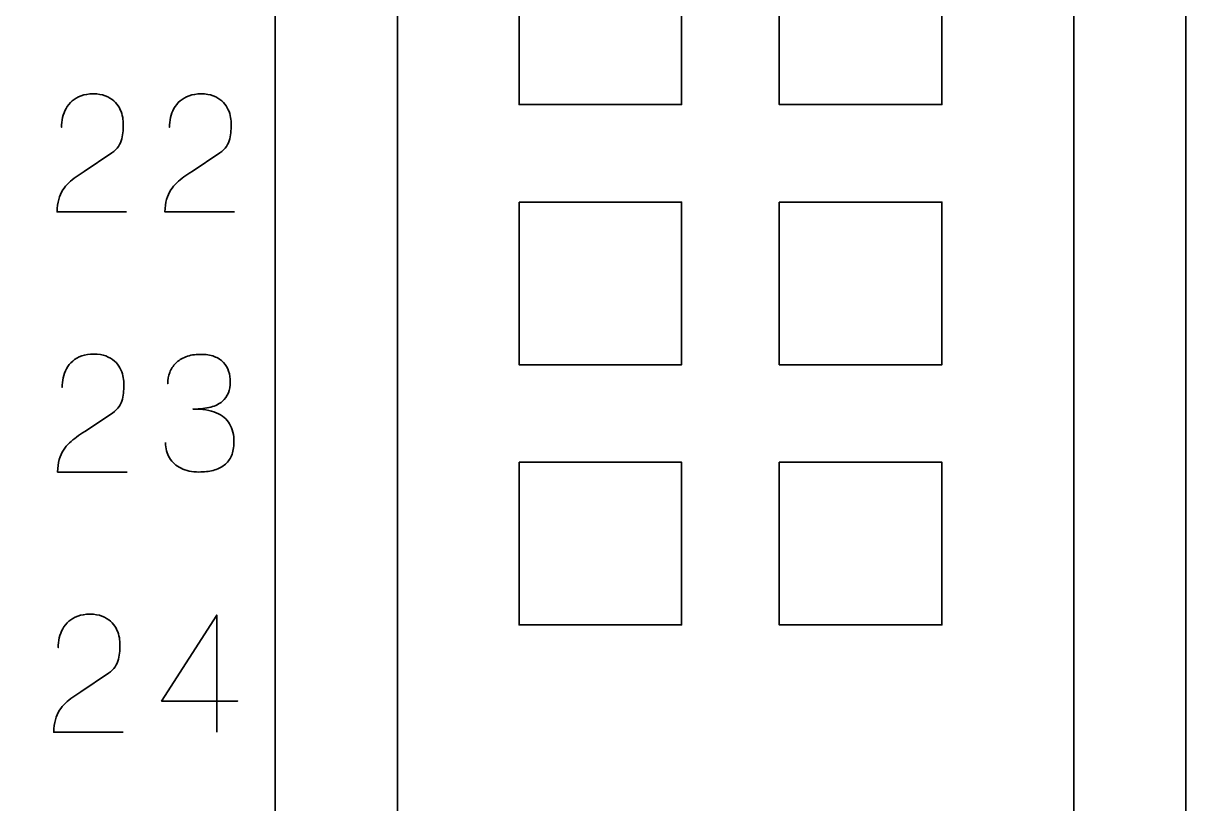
# Model space of a CAD drawing. Header units: centimetres. Extents: x -13.14 to -7.86, y -19.04 to -10.66.
# Drawn here: x -9 to -7.865, y -17.136 to -16.374 of the extents above; entities that cross this region are included whole.
import ezdxf

# ---------------------------------------------------------------- set-up
doc = ezdxf.new("R2010")
doc.units = ezdxf.units.CM
doc.header["$MEASUREMENT"] = 0
doc.layers.add('Layer 1', color=7, linetype='Continuous')

msp = doc.modelspace()

# ---------------------------------------------------------------- linework, layer by layer
at = {"layer": 'Layer 1', "color": 250, "lineweight": 35}
for points, knots in [([(-12.24632, -10.659), (-12.24632, -10.659), (-8.75382, -10.659), (-8.75382, -10.659), (-8.75382, -10.659), (-8.75382, -10.659), (-8.75382, -19.041), (-8.75382, -19.041), (-8.75382, -19.041), (-8.75382, -19.041), (-12.24632, -19.041), (-12.24632, -19.041), (-12.24632, -19.041), (-12.24632, -19.041), (-12.24632, -10.659), (-12.24632, -10.659)], [0, 0, 0, 0, 0.25, 0.25, 0.25, 0.25, 0.5, 0.5, 0.5, 0.5, 0.75, 0.75, 0.75, 0.75, 1, 1, 1, 1]), ([(-8.75386, -10.659), (-8.75386, -10.659), (-7.86486, -10.659), (-7.86486, -10.659), (-7.86486, -10.659), (-7.86486, -10.659), (-7.86486, -19.041), (-7.86486, -19.041), (-7.86486, -19.041), (-7.86486, -19.041), (-8.75386, -19.041), (-8.75386, -19.041), (-8.75386, -19.041), (-8.75386, -19.041), (-8.75386, -10.659), (-8.75386, -10.659)], [0, 0, 0, 0, 0.25, 0.25, 0.25, 0.25, 0.5, 0.5, 0.5, 0.5, 0.75, 0.75, 0.75, 0.75, 1, 1, 1, 1]), ([(-8.51573, -16.29503), (-8.51573, -16.29503), (-8.35698, -16.29503), (-8.35698, -16.29503), (-8.35698, -16.29503), (-8.35698, -16.29503), (-8.35698, -16.45378), (-8.35698, -16.45378), (-8.35698, -16.45378), (-8.35698, -16.45378), (-8.51573, -16.45378), (-8.51573, -16.45378), (-8.51573, -16.45378), (-8.51573, -16.45378), (-8.51573, -16.29503), (-8.51573, -16.29503)], [0, 0, 0, 0, 0.25, 0.25, 0.25, 0.25, 0.5, 0.5, 0.5, 0.5, 0.75, 0.75, 0.75, 0.75, 1, 1, 1, 1]), ([(-8.26173, -16.29503), (-8.26173, -16.29503), (-8.10298, -16.29503), (-8.10298, -16.29503), (-8.10298, -16.29503), (-8.10298, -16.29503), (-8.10298, -16.45378), (-8.10298, -16.45378), (-8.10298, -16.45378), (-8.10298, -16.45378), (-8.26173, -16.45378), (-8.26173, -16.45378), (-8.26173, -16.45378), (-8.26173, -16.45378), (-8.26173, -16.29503), (-8.26173, -16.29503)], [0, 0, 0, 0, 0.25, 0.25, 0.25, 0.25, 0.5, 0.5, 0.5, 0.5, 0.75, 0.75, 0.75, 0.75, 1, 1, 1, 1]), ([(-8.89885, -16.55854), (-8.89885, -16.55854), (-8.96681, -16.55854), (-8.96681, -16.55854), (-8.96681, -16.55854), (-8.96667, -16.55394), (-8.96609, -16.54988), (-8.96512, -16.54639), (-8.96512, -16.54639), (-8.96411, -16.54291), (-8.96277, -16.53984), (-8.9611, -16.5372), (-8.9611, -16.5372), (-8.95941, -16.53456), (-8.95749, -16.53221), (-8.9553, -16.53015), (-8.9553, -16.53015), (-8.95311, -16.52806), (-8.95076, -16.52616), (-8.94822, -16.52437), (-8.94822, -16.52437), (-8.94569, -16.5226), (-8.94307, -16.52083), (-8.94035, -16.51908), (-8.94035, -16.51908), (-8.94035, -16.51908), (-8.91326, -16.50102), (-8.91326, -16.50102), (-8.91326, -16.50102), (-8.91048, -16.49906), (-8.90832, -16.49693), (-8.90679, -16.49463), (-8.90679, -16.49463), (-8.90524, -16.49233), (-8.90416, -16.4899), (-8.9035, -16.48734), (-8.9035, -16.48734), (-8.90286, -16.4848), (-8.90247, -16.48219), (-8.90233, -16.47955), (-8.90233, -16.47955), (-8.9022, -16.47688), (-8.90215, -16.47421), (-8.90217, -16.47155), (-8.90217, -16.47155), (-8.90217, -16.46935), (-8.90247, -16.467), (-8.90305, -16.46447), (-8.90305, -16.46447), (-8.90365, -16.46196), (-8.9046, -16.45945), (-8.90595, -16.45697), (-8.90595, -16.45697), (-8.90729, -16.45448), (-8.90908, -16.45221), (-8.91133, -16.45015), (-8.91133, -16.45015), (-8.91357, -16.44812), (-8.91635, -16.44648), (-8.91965, -16.44524), (-8.91965, -16.44524), (-8.92295, -16.444), (-8.92683, -16.44337), (-8.93132, -16.44334), (-8.93132, -16.44334), (-8.93584, -16.44337), (-8.93983, -16.444), (-8.94326, -16.44521), (-8.94326, -16.44521), (-8.94669, -16.44643), (-8.94962, -16.44812), (-8.95205, -16.45026), (-8.95205, -16.45026), (-8.95448, -16.4524), (-8.95644, -16.45488), (-8.95797, -16.45765), (-8.95797, -16.45765), (-8.95949, -16.46043), (-8.9606, -16.46338), (-8.96131, -16.4665), (-8.96131, -16.4665), (-8.96203, -16.46962), (-8.96237, -16.47279), (-8.96237, -16.47598), (-8.96237, -16.47598), (-8.96237, -16.47279), (-8.96203, -16.46962), (-8.96131, -16.4665), (-8.96131, -16.4665), (-8.9606, -16.46338), (-8.95949, -16.46043), (-8.95797, -16.45765), (-8.95797, -16.45765), (-8.95644, -16.45488), (-8.95448, -16.4524), (-8.95205, -16.45026), (-8.95205, -16.45026), (-8.94962, -16.44812), (-8.94669, -16.44643), (-8.94326, -16.44521), (-8.94326, -16.44521), (-8.93983, -16.444), (-8.93584, -16.44337), (-8.93132, -16.44334), (-8.93132, -16.44334), (-8.92683, -16.44337), (-8.92295, -16.444), (-8.91965, -16.44524), (-8.91965, -16.44524), (-8.91635, -16.44648), (-8.91357, -16.44812), (-8.91133, -16.45015), (-8.91133, -16.45015), (-8.90908, -16.45221), (-8.90729, -16.45448), (-8.90595, -16.45697), (-8.90595, -16.45697), (-8.9046, -16.45945), (-8.90365, -16.46196), (-8.90305, -16.46447), (-8.90305, -16.46447), (-8.90247, -16.467), (-8.90217, -16.46935), (-8.90217, -16.47155), (-8.90217, -16.47155), (-8.90215, -16.47421), (-8.9022, -16.47688), (-8.90233, -16.47955), (-8.90233, -16.47955), (-8.90247, -16.48219), (-8.90286, -16.4848), (-8.9035, -16.48734), (-8.9035, -16.48734), (-8.90416, -16.4899), (-8.90524, -16.49233), (-8.90679, -16.49463), (-8.90679, -16.49463), (-8.90832, -16.49693), (-8.91048, -16.49906), (-8.91326, -16.50102), (-8.91326, -16.50102), (-8.91326, -16.50102), (-8.94035, -16.51908), (-8.94035, -16.51908), (-8.94035, -16.51908), (-8.94307, -16.52083), (-8.94569, -16.5226), (-8.94822, -16.52437), (-8.94822, -16.52437), (-8.95076, -16.52616), (-8.95311, -16.52806), (-8.9553, -16.53015), (-8.9553, -16.53015), (-8.95749, -16.53221), (-8.95941, -16.53456), (-8.9611, -16.5372), (-8.9611, -16.5372), (-8.96277, -16.53984), (-8.96411, -16.54291), (-8.96512, -16.54639), (-8.96512, -16.54639), (-8.96609, -16.54988), (-8.96667, -16.55394), (-8.96681, -16.55854), (-8.96681, -16.55854), (-8.96681, -16.55854), (-8.89885, -16.55854), (-8.89885, -16.55854)], [0, 0, 0, 0, 0.0238095, 0.0238095, 0.0238095, 0.0238095, 0.047619, 0.047619, 0.047619, 0.047619, 0.0714286, 0.0714286, 0.0714286, 0.0714286, 0.0952381, 0.0952381, 0.0952381, 0.0952381, 0.1190476, 0.1190476, 0.1190476, 0.1190476, 0.1428571, 0.1428571, 0.1428571, 0.1428571, 0.1666667, 0.1666667, 0.1666667, 0.1666667, 0.1904762, 0.1904762, 0.1904762, 0.1904762, 0.2142857, 0.2142857, 0.2142857, 0.2142857, 0.2380952, 0.2380952, 0.2380952, 0.2380952, 0.2619048, 0.2619048, 0.2619048, 0.2619048, 0.2857143, 0.2857143, 0.2857143, 0.2857143, 0.3095238, 0.3095238, 0.3095238, 0.3095238, 0.3333333, 0.3333333, 0.3333333, 0.3333333, 0.3571429, 0.3571429, 0.3571429, 0.3571429, 0.3809524, 0.3809524, 0.3809524, 0.3809524, 0.4047619, 0.4047619, 0.4047619, 0.4047619, 0.4285714, 0.4285714, 0.4285714, 0.4285714, 0.452381, 0.452381, 0.452381, 0.452381, 0.4761905, 0.4761905, 0.4761905, 0.4761905, 0.5, 0.5, 0.5, 0.5, 0.5238095, 0.5238095, 0.5238095, 0.5238095, 0.547619, 0.547619, 0.547619, 0.547619, 0.5714286, 0.5714286, 0.5714286, 0.5714286, 0.5952381, 0.5952381, 0.5952381, 0.5952381, 0.6190476, 0.6190476, 0.6190476, 0.6190476, 0.6428571, 0.6428571, 0.6428571, 0.6428571, 0.6666667, 0.6666667, 0.6666667, 0.6666667, 0.6904762, 0.6904762, 0.6904762, 0.6904762, 0.7142857, 0.7142857, 0.7142857, 0.7142857, 0.7380952, 0.7380952, 0.7380952, 0.7380952, 0.7619048, 0.7619048, 0.7619048, 0.7619048, 0.7857143, 0.7857143, 0.7857143, 0.7857143, 0.8095238, 0.8095238, 0.8095238, 0.8095238, 0.8333333, 0.8333333, 0.8333333, 0.8333333, 0.8571429, 0.8571429, 0.8571429, 0.8571429, 0.8809524, 0.8809524, 0.8809524, 0.8809524, 0.9047619, 0.9047619, 0.9047619, 0.9047619, 0.9285714, 0.9285714, 0.9285714, 0.9285714, 0.952381, 0.952381, 0.952381, 0.952381, 0.9761905, 0.9761905, 0.9761905, 0.9761905, 1, 1, 1, 1]), ([(-8.79349, -16.55854), (-8.79349, -16.55854), (-8.86145, -16.55854), (-8.86145, -16.55854), (-8.86145, -16.55854), (-8.86131, -16.55394), (-8.86073, -16.54988), (-8.85976, -16.54639), (-8.85976, -16.54639), (-8.85875, -16.54291), (-8.85741, -16.53984), (-8.85574, -16.5372), (-8.85574, -16.5372), (-8.85405, -16.53456), (-8.85213, -16.53221), (-8.84994, -16.53015), (-8.84994, -16.53015), (-8.84775, -16.52806), (-8.8454, -16.52616), (-8.84286, -16.52437), (-8.84286, -16.52437), (-8.84033, -16.5226), (-8.83771, -16.52083), (-8.83499, -16.51908), (-8.83499, -16.51908), (-8.83499, -16.51908), (-8.8079, -16.50102), (-8.8079, -16.50102), (-8.8079, -16.50102), (-8.80512, -16.49906), (-8.80296, -16.49693), (-8.80143, -16.49463), (-8.80143, -16.49463), (-8.79988, -16.49233), (-8.7988, -16.4899), (-8.79814, -16.48734), (-8.79814, -16.48734), (-8.7975, -16.4848), (-8.79711, -16.48219), (-8.79697, -16.47955), (-8.79697, -16.47955), (-8.79684, -16.47688), (-8.79679, -16.47421), (-8.79681, -16.47155), (-8.79681, -16.47155), (-8.79681, -16.46935), (-8.79711, -16.467), (-8.79769, -16.46447), (-8.79769, -16.46447), (-8.79829, -16.46196), (-8.79924, -16.45945), (-8.80059, -16.45697), (-8.80059, -16.45697), (-8.80193, -16.45448), (-8.80372, -16.45221), (-8.80597, -16.45015), (-8.80597, -16.45015), (-8.80821, -16.44812), (-8.81099, -16.44648), (-8.81429, -16.44524), (-8.81429, -16.44524), (-8.81759, -16.444), (-8.82147, -16.44337), (-8.82596, -16.44334), (-8.82596, -16.44334), (-8.83048, -16.44337), (-8.83447, -16.444), (-8.8379, -16.44521), (-8.8379, -16.44521), (-8.84133, -16.44643), (-8.84426, -16.44812), (-8.84669, -16.45026), (-8.84669, -16.45026), (-8.84912, -16.4524), (-8.85108, -16.45488), (-8.85261, -16.45765), (-8.85261, -16.45765), (-8.85413, -16.46043), (-8.85524, -16.46338), (-8.85595, -16.4665), (-8.85595, -16.4665), (-8.85667, -16.46962), (-8.85701, -16.47279), (-8.85701, -16.47598), (-8.85701, -16.47598), (-8.85701, -16.47279), (-8.85667, -16.46962), (-8.85595, -16.4665), (-8.85595, -16.4665), (-8.85524, -16.46338), (-8.85413, -16.46043), (-8.85261, -16.45765), (-8.85261, -16.45765), (-8.85108, -16.45488), (-8.84912, -16.4524), (-8.84669, -16.45026), (-8.84669, -16.45026), (-8.84426, -16.44812), (-8.84133, -16.44643), (-8.8379, -16.44521), (-8.8379, -16.44521), (-8.83447, -16.444), (-8.83048, -16.44337), (-8.82596, -16.44334), (-8.82596, -16.44334), (-8.82147, -16.44337), (-8.81759, -16.444), (-8.81429, -16.44524), (-8.81429, -16.44524), (-8.81099, -16.44648), (-8.80821, -16.44812), (-8.80597, -16.45015), (-8.80597, -16.45015), (-8.80372, -16.45221), (-8.80193, -16.45448), (-8.80059, -16.45697), (-8.80059, -16.45697), (-8.79924, -16.45945), (-8.79829, -16.46196), (-8.79769, -16.46447), (-8.79769, -16.46447), (-8.79711, -16.467), (-8.79681, -16.46935), (-8.79681, -16.47155), (-8.79681, -16.47155), (-8.79679, -16.47421), (-8.79684, -16.47688), (-8.79697, -16.47955), (-8.79697, -16.47955), (-8.79711, -16.48219), (-8.7975, -16.4848), (-8.79814, -16.48734), (-8.79814, -16.48734), (-8.7988, -16.4899), (-8.79988, -16.49233), (-8.80143, -16.49463), (-8.80143, -16.49463), (-8.80296, -16.49693), (-8.80512, -16.49906), (-8.8079, -16.50102), (-8.8079, -16.50102), (-8.8079, -16.50102), (-8.83499, -16.51908), (-8.83499, -16.51908), (-8.83499, -16.51908), (-8.83771, -16.52083), (-8.84033, -16.5226), (-8.84286, -16.52437), (-8.84286, -16.52437), (-8.8454, -16.52616), (-8.84775, -16.52806), (-8.84994, -16.53015), (-8.84994, -16.53015), (-8.85213, -16.53221), (-8.85405, -16.53456), (-8.85574, -16.5372), (-8.85574, -16.5372), (-8.85741, -16.53984), (-8.85875, -16.54291), (-8.85976, -16.54639), (-8.85976, -16.54639), (-8.86073, -16.54988), (-8.86131, -16.55394), (-8.86145, -16.55854), (-8.86145, -16.55854), (-8.86145, -16.55854), (-8.79349, -16.55854), (-8.79349, -16.55854)], [0, 0, 0, 0, 0.0238095, 0.0238095, 0.0238095, 0.0238095, 0.047619, 0.047619, 0.047619, 0.047619, 0.0714286, 0.0714286, 0.0714286, 0.0714286, 0.0952381, 0.0952381, 0.0952381, 0.0952381, 0.1190476, 0.1190476, 0.1190476, 0.1190476, 0.1428571, 0.1428571, 0.1428571, 0.1428571, 0.1666667, 0.1666667, 0.1666667, 0.1666667, 0.1904762, 0.1904762, 0.1904762, 0.1904762, 0.2142857, 0.2142857, 0.2142857, 0.2142857, 0.2380952, 0.2380952, 0.2380952, 0.2380952, 0.2619048, 0.2619048, 0.2619048, 0.2619048, 0.2857143, 0.2857143, 0.2857143, 0.2857143, 0.3095238, 0.3095238, 0.3095238, 0.3095238, 0.3333333, 0.3333333, 0.3333333, 0.3333333, 0.3571429, 0.3571429, 0.3571429, 0.3571429, 0.3809524, 0.3809524, 0.3809524, 0.3809524, 0.4047619, 0.4047619, 0.4047619, 0.4047619, 0.4285714, 0.4285714, 0.4285714, 0.4285714, 0.452381, 0.452381, 0.452381, 0.452381, 0.4761905, 0.4761905, 0.4761905, 0.4761905, 0.5, 0.5, 0.5, 0.5, 0.5238095, 0.5238095, 0.5238095, 0.5238095, 0.547619, 0.547619, 0.547619, 0.547619, 0.5714286, 0.5714286, 0.5714286, 0.5714286, 0.5952381, 0.5952381, 0.5952381, 0.5952381, 0.6190476, 0.6190476, 0.6190476, 0.6190476, 0.6428571, 0.6428571, 0.6428571, 0.6428571, 0.6666667, 0.6666667, 0.6666667, 0.6666667, 0.6904762, 0.6904762, 0.6904762, 0.6904762, 0.7142857, 0.7142857, 0.7142857, 0.7142857, 0.7380952, 0.7380952, 0.7380952, 0.7380952, 0.7619048, 0.7619048, 0.7619048, 0.7619048, 0.7857143, 0.7857143, 0.7857143, 0.7857143, 0.8095238, 0.8095238, 0.8095238, 0.8095238, 0.8333333, 0.8333333, 0.8333333, 0.8333333, 0.8571429, 0.8571429, 0.8571429, 0.8571429, 0.8809524, 0.8809524, 0.8809524, 0.8809524, 0.9047619, 0.9047619, 0.9047619, 0.9047619, 0.9285714, 0.9285714, 0.9285714, 0.9285714, 0.952381, 0.952381, 0.952381, 0.952381, 0.9761905, 0.9761905, 0.9761905, 0.9761905, 1, 1, 1, 1]), ([(-8.51573, -16.54903), (-8.51573, -16.54903), (-8.35698, -16.54903), (-8.35698, -16.54903), (-8.35698, -16.54903), (-8.35698, -16.54903), (-8.35698, -16.70778), (-8.35698, -16.70778), (-8.35698, -16.70778), (-8.35698, -16.70778), (-8.51573, -16.70778), (-8.51573, -16.70778), (-8.51573, -16.70778), (-8.51573, -16.70778), (-8.51573, -16.54903), (-8.51573, -16.54903)], [0, 0, 0, 0, 0.25, 0.25, 0.25, 0.25, 0.5, 0.5, 0.5, 0.5, 0.75, 0.75, 0.75, 0.75, 1, 1, 1, 1]), ([(-8.26173, -16.54903), (-8.26173, -16.54903), (-8.10298, -16.54903), (-8.10298, -16.54903), (-8.10298, -16.54903), (-8.10298, -16.54903), (-8.10298, -16.70778), (-8.10298, -16.70778), (-8.10298, -16.70778), (-8.10298, -16.70778), (-8.26173, -16.70778), (-8.26173, -16.70778), (-8.26173, -16.70778), (-8.26173, -16.70778), (-8.26173, -16.54903), (-8.26173, -16.54903)], [0, 0, 0, 0, 0.25, 0.25, 0.25, 0.25, 0.5, 0.5, 0.5, 0.5, 0.75, 0.75, 0.75, 0.75, 1, 1, 1, 1]), ([(-8.8983, -16.81254), (-8.8983, -16.81254), (-8.96626, -16.81254), (-8.96626, -16.81254), (-8.96626, -16.81254), (-8.96612, -16.80794), (-8.96554, -16.80388), (-8.96457, -16.80039), (-8.96457, -16.80039), (-8.96356, -16.79691), (-8.96222, -16.79384), (-8.96055, -16.7912), (-8.96055, -16.7912), (-8.95886, -16.78856), (-8.95694, -16.78621), (-8.95475, -16.78415), (-8.95475, -16.78415), (-8.95256, -16.78206), (-8.95021, -16.78016), (-8.94767, -16.77837), (-8.94767, -16.77837), (-8.94514, -16.7766), (-8.94252, -16.77483), (-8.9398, -16.77308), (-8.9398, -16.77308), (-8.9398, -16.77308), (-8.91271, -16.75502), (-8.91271, -16.75502), (-8.91271, -16.75502), (-8.90993, -16.75306), (-8.90777, -16.75093), (-8.90624, -16.74863), (-8.90624, -16.74863), (-8.90469, -16.74633), (-8.90361, -16.7439), (-8.90295, -16.74134), (-8.90295, -16.74134), (-8.90231, -16.7388), (-8.90192, -16.73619), (-8.90178, -16.73355), (-8.90178, -16.73355), (-8.90165, -16.73088), (-8.9016, -16.72821), (-8.90162, -16.72555), (-8.90162, -16.72555), (-8.90162, -16.72335), (-8.90192, -16.721), (-8.9025, -16.71847), (-8.9025, -16.71847), (-8.9031, -16.71596), (-8.90405, -16.71345), (-8.9054, -16.71097), (-8.9054, -16.71097), (-8.90674, -16.70848), (-8.90853, -16.70621), (-8.91078, -16.70415), (-8.91078, -16.70415), (-8.91302, -16.70212), (-8.9158, -16.70048), (-8.9191, -16.69924), (-8.9191, -16.69924), (-8.9224, -16.698), (-8.92628, -16.69737), (-8.93077, -16.69734), (-8.93077, -16.69734), (-8.93529, -16.69737), (-8.93928, -16.698), (-8.94271, -16.69921), (-8.94271, -16.69921), (-8.94614, -16.70043), (-8.94907, -16.70212), (-8.9515, -16.70426), (-8.9515, -16.70426), (-8.95393, -16.7064), (-8.95589, -16.70888), (-8.95742, -16.71165), (-8.95742, -16.71165), (-8.95894, -16.71443), (-8.96005, -16.71738), (-8.96076, -16.7205), (-8.96076, -16.7205), (-8.96148, -16.72362), (-8.96182, -16.72679), (-8.96182, -16.72998), (-8.96182, -16.72998), (-8.96182, -16.72679), (-8.96148, -16.72362), (-8.96076, -16.7205), (-8.96076, -16.7205), (-8.96005, -16.71738), (-8.95894, -16.71443), (-8.95742, -16.71165), (-8.95742, -16.71165), (-8.95589, -16.70888), (-8.95393, -16.7064), (-8.9515, -16.70426), (-8.9515, -16.70426), (-8.94907, -16.70212), (-8.94614, -16.70043), (-8.94271, -16.69921), (-8.94271, -16.69921), (-8.93928, -16.698), (-8.93529, -16.69737), (-8.93077, -16.69734), (-8.93077, -16.69734), (-8.92628, -16.69737), (-8.9224, -16.698), (-8.9191, -16.69924), (-8.9191, -16.69924), (-8.9158, -16.70048), (-8.91302, -16.70212), (-8.91078, -16.70415), (-8.91078, -16.70415), (-8.90853, -16.70621), (-8.90674, -16.70848), (-8.9054, -16.71097), (-8.9054, -16.71097), (-8.90405, -16.71345), (-8.9031, -16.71596), (-8.9025, -16.71847), (-8.9025, -16.71847), (-8.90192, -16.721), (-8.90162, -16.72335), (-8.90162, -16.72555), (-8.90162, -16.72555), (-8.9016, -16.72821), (-8.90165, -16.73088), (-8.90178, -16.73355), (-8.90178, -16.73355), (-8.90192, -16.73619), (-8.90231, -16.7388), (-8.90295, -16.74134), (-8.90295, -16.74134), (-8.90361, -16.7439), (-8.90469, -16.74633), (-8.90624, -16.74863), (-8.90624, -16.74863), (-8.90777, -16.75093), (-8.90993, -16.75306), (-8.91271, -16.75502), (-8.91271, -16.75502), (-8.91271, -16.75502), (-8.9398, -16.77308), (-8.9398, -16.77308), (-8.9398, -16.77308), (-8.94252, -16.77483), (-8.94514, -16.7766), (-8.94767, -16.77837), (-8.94767, -16.77837), (-8.95021, -16.78016), (-8.95256, -16.78206), (-8.95475, -16.78415), (-8.95475, -16.78415), (-8.95694, -16.78621), (-8.95886, -16.78856), (-8.96055, -16.7912), (-8.96055, -16.7912), (-8.96222, -16.79384), (-8.96356, -16.79691), (-8.96457, -16.80039), (-8.96457, -16.80039), (-8.96554, -16.80388), (-8.96612, -16.80794), (-8.96626, -16.81254), (-8.96626, -16.81254), (-8.96626, -16.81254), (-8.8983, -16.81254), (-8.8983, -16.81254)], [0, 0, 0, 0, 0.0238095, 0.0238095, 0.0238095, 0.0238095, 0.047619, 0.047619, 0.047619, 0.047619, 0.0714286, 0.0714286, 0.0714286, 0.0714286, 0.0952381, 0.0952381, 0.0952381, 0.0952381, 0.1190476, 0.1190476, 0.1190476, 0.1190476, 0.1428571, 0.1428571, 0.1428571, 0.1428571, 0.1666667, 0.1666667, 0.1666667, 0.1666667, 0.1904762, 0.1904762, 0.1904762, 0.1904762, 0.2142857, 0.2142857, 0.2142857, 0.2142857, 0.2380952, 0.2380952, 0.2380952, 0.2380952, 0.2619048, 0.2619048, 0.2619048, 0.2619048, 0.2857143, 0.2857143, 0.2857143, 0.2857143, 0.3095238, 0.3095238, 0.3095238, 0.3095238, 0.3333333, 0.3333333, 0.3333333, 0.3333333, 0.3571429, 0.3571429, 0.3571429, 0.3571429, 0.3809524, 0.3809524, 0.3809524, 0.3809524, 0.4047619, 0.4047619, 0.4047619, 0.4047619, 0.4285714, 0.4285714, 0.4285714, 0.4285714, 0.452381, 0.452381, 0.452381, 0.452381, 0.4761905, 0.4761905, 0.4761905, 0.4761905, 0.5, 0.5, 0.5, 0.5, 0.5238095, 0.5238095, 0.5238095, 0.5238095, 0.547619, 0.547619, 0.547619, 0.547619, 0.5714286, 0.5714286, 0.5714286, 0.5714286, 0.5952381, 0.5952381, 0.5952381, 0.5952381, 0.6190476, 0.6190476, 0.6190476, 0.6190476, 0.6428571, 0.6428571, 0.6428571, 0.6428571, 0.6666667, 0.6666667, 0.6666667, 0.6666667, 0.6904762, 0.6904762, 0.6904762, 0.6904762, 0.7142857, 0.7142857, 0.7142857, 0.7142857, 0.7380952, 0.7380952, 0.7380952, 0.7380952, 0.7619048, 0.7619048, 0.7619048, 0.7619048, 0.7857143, 0.7857143, 0.7857143, 0.7857143, 0.8095238, 0.8095238, 0.8095238, 0.8095238, 0.8333333, 0.8333333, 0.8333333, 0.8333333, 0.8571429, 0.8571429, 0.8571429, 0.8571429, 0.8809524, 0.8809524, 0.8809524, 0.8809524, 0.9047619, 0.9047619, 0.9047619, 0.9047619, 0.9285714, 0.9285714, 0.9285714, 0.9285714, 0.952381, 0.952381, 0.952381, 0.952381, 0.9761905, 0.9761905, 0.9761905, 0.9761905, 1, 1, 1, 1]), ([(-8.8609, -16.78386), (-8.86087, -16.78956), (-8.85955, -16.79453), (-8.85693, -16.79883), (-8.85693, -16.79883), (-8.85432, -16.80311), (-8.85061, -16.80647), (-8.84575, -16.80887), (-8.84575, -16.80887), (-8.84089, -16.81127), (-8.83505, -16.81249), (-8.82826, -16.81254), (-8.82826, -16.81254), (-8.82317, -16.81254), (-8.81854, -16.81201), (-8.81435, -16.8109), (-8.81435, -16.8109), (-8.81017, -16.80979), (-8.80658, -16.80808), (-8.80354, -16.80573), (-8.80354, -16.80573), (-8.80052, -16.80338), (-8.79819, -16.80034), (-8.79653, -16.79664), (-8.79653, -16.79664), (-8.79489, -16.79292), (-8.79407, -16.78845), (-8.79405, -16.78322), (-8.79405, -16.78322), (-8.79402, -16.77625), (-8.79545, -16.77036), (-8.79827, -16.76558), (-8.79827, -16.76558), (-8.80109, -16.7608), (-8.80547, -16.75721), (-8.81136, -16.75475), (-8.81136, -16.75475), (-8.81725, -16.7523), (-8.8248, -16.75106), (-8.83397, -16.75106), (-8.83397, -16.75106), (-8.82713, -16.75108), (-8.8214, -16.75045), (-8.81672, -16.74916), (-8.81672, -16.74916), (-8.81207, -16.74786), (-8.80835, -16.74604), (-8.80555, -16.74366), (-8.80555, -16.74366), (-8.80275, -16.74131), (-8.80072, -16.73851), (-8.79951, -16.73529), (-8.79951, -16.73529), (-8.79827, -16.7321), (-8.79766, -16.72858), (-8.79769, -16.72475), (-8.79769, -16.72475), (-8.79766, -16.72092), (-8.79819, -16.71738), (-8.79925, -16.71411), (-8.79925, -16.71411), (-8.80028, -16.71084), (-8.80196, -16.70796), (-8.80426, -16.7055), (-8.80426, -16.7055), (-8.80655, -16.70304), (-8.80959, -16.70112), (-8.81332, -16.69974), (-8.81332, -16.69974), (-8.81707, -16.69837), (-8.82163, -16.69768), (-8.827, -16.69766), (-8.827, -16.69766), (-8.83233, -16.69768), (-8.83701, -16.69848), (-8.84097, -16.70001), (-8.84097, -16.70001), (-8.84495, -16.70154), (-8.84823, -16.70363), (-8.85087, -16.70629), (-8.85087, -16.70629), (-8.85348, -16.70896), (-8.85543, -16.712), (-8.85672, -16.71543), (-8.85672, -16.71543), (-8.85804, -16.71886), (-8.85868, -16.72251), (-8.85868, -16.72634), (-8.85868, -16.72634), (-8.85868, -16.72251), (-8.85804, -16.71886), (-8.85672, -16.71543), (-8.85672, -16.71543), (-8.85543, -16.712), (-8.85348, -16.70896), (-8.85087, -16.70629), (-8.85087, -16.70629), (-8.84823, -16.70363), (-8.84495, -16.70154), (-8.84097, -16.70001), (-8.84097, -16.70001), (-8.83701, -16.69848), (-8.83233, -16.69768), (-8.827, -16.69766), (-8.827, -16.69766), (-8.82163, -16.69768), (-8.81707, -16.69837), (-8.81332, -16.69974), (-8.81332, -16.69974), (-8.80959, -16.70112), (-8.80655, -16.70304), (-8.80426, -16.7055), (-8.80426, -16.7055), (-8.80196, -16.70796), (-8.80028, -16.71084), (-8.79925, -16.71411), (-8.79925, -16.71411), (-8.79819, -16.71738), (-8.79766, -16.72092), (-8.79769, -16.72475), (-8.79769, -16.72475), (-8.79766, -16.72858), (-8.79827, -16.7321), (-8.79951, -16.73529), (-8.79951, -16.73529), (-8.80072, -16.73851), (-8.80275, -16.74131), (-8.80555, -16.74366), (-8.80555, -16.74366), (-8.80835, -16.74604), (-8.81207, -16.74786), (-8.81672, -16.74916), (-8.81672, -16.74916), (-8.8214, -16.75045), (-8.82713, -16.75108), (-8.83397, -16.75106), (-8.83397, -16.75106), (-8.8248, -16.75106), (-8.81725, -16.7523), (-8.81136, -16.75475), (-8.81136, -16.75475), (-8.80547, -16.75721), (-8.80109, -16.7608), (-8.79827, -16.76558), (-8.79827, -16.76558), (-8.79545, -16.77036), (-8.79402, -16.77625), (-8.79405, -16.78322), (-8.79405, -16.78322), (-8.79407, -16.78845), (-8.79489, -16.79292), (-8.79653, -16.79664), (-8.79653, -16.79664), (-8.79819, -16.80034), (-8.80052, -16.80338), (-8.80354, -16.80573), (-8.80354, -16.80573), (-8.80658, -16.80808), (-8.81017, -16.80979), (-8.81435, -16.8109), (-8.81435, -16.8109), (-8.81854, -16.81201), (-8.82317, -16.81254), (-8.82826, -16.81254), (-8.82826, -16.81254), (-8.83505, -16.81249), (-8.84089, -16.81127), (-8.84575, -16.80887), (-8.84575, -16.80887), (-8.85061, -16.80647), (-8.85432, -16.80311), (-8.85693, -16.79883), (-8.85693, -16.79883), (-8.85955, -16.79453), (-8.86087, -16.78956), (-8.8609, -16.78386)], [0, 0, 0, 0, 0.0227273, 0.0227273, 0.0227273, 0.0227273, 0.0454545, 0.0454545, 0.0454545, 0.0454545, 0.0681818, 0.0681818, 0.0681818, 0.0681818, 0.0909091, 0.0909091, 0.0909091, 0.0909091, 0.1136364, 0.1136364, 0.1136364, 0.1136364, 0.1363636, 0.1363636, 0.1363636, 0.1363636, 0.1590909, 0.1590909, 0.1590909, 0.1590909, 0.1818182, 0.1818182, 0.1818182, 0.1818182, 0.2045455, 0.2045455, 0.2045455, 0.2045455, 0.2272727, 0.2272727, 0.2272727, 0.2272727, 0.25, 0.25, 0.25, 0.25, 0.2727273, 0.2727273, 0.2727273, 0.2727273, 0.2954545, 0.2954545, 0.2954545, 0.2954545, 0.3181818, 0.3181818, 0.3181818, 0.3181818, 0.3409091, 0.3409091, 0.3409091, 0.3409091, 0.3636364, 0.3636364, 0.3636364, 0.3636364, 0.3863636, 0.3863636, 0.3863636, 0.3863636, 0.4090909, 0.4090909, 0.4090909, 0.4090909, 0.4318182, 0.4318182, 0.4318182, 0.4318182, 0.4545455, 0.4545455, 0.4545455, 0.4545455, 0.4772727, 0.4772727, 0.4772727, 0.4772727, 0.5, 0.5, 0.5, 0.5, 0.5227273, 0.5227273, 0.5227273, 0.5227273, 0.5454545, 0.5454545, 0.5454545, 0.5454545, 0.5681818, 0.5681818, 0.5681818, 0.5681818, 0.5909091, 0.5909091, 0.5909091, 0.5909091, 0.6136364, 0.6136364, 0.6136364, 0.6136364, 0.6363636, 0.6363636, 0.6363636, 0.6363636, 0.6590909, 0.6590909, 0.6590909, 0.6590909, 0.6818182, 0.6818182, 0.6818182, 0.6818182, 0.7045455, 0.7045455, 0.7045455, 0.7045455, 0.7272727, 0.7272727, 0.7272727, 0.7272727, 0.75, 0.75, 0.75, 0.75, 0.7727273, 0.7727273, 0.7727273, 0.7727273, 0.7954545, 0.7954545, 0.7954545, 0.7954545, 0.8181818, 0.8181818, 0.8181818, 0.8181818, 0.8409091, 0.8409091, 0.8409091, 0.8409091, 0.8636364, 0.8636364, 0.8636364, 0.8636364, 0.8863636, 0.8863636, 0.8863636, 0.8863636, 0.9090909, 0.9090909, 0.9090909, 0.9090909, 0.9318182, 0.9318182, 0.9318182, 0.9318182, 0.9545455, 0.9545455, 0.9545455, 0.9545455, 0.9772727, 0.9772727, 0.9772727, 0.9772727, 1, 1, 1, 1]), ([(-8.51573, -16.80303), (-8.51573, -16.80303), (-8.35698, -16.80303), (-8.35698, -16.80303), (-8.35698, -16.80303), (-8.35698, -16.80303), (-8.35698, -16.96178), (-8.35698, -16.96178), (-8.35698, -16.96178), (-8.35698, -16.96178), (-8.51573, -16.96178), (-8.51573, -16.96178), (-8.51573, -16.96178), (-8.51573, -16.96178), (-8.51573, -16.80303), (-8.51573, -16.80303)], [0, 0, 0, 0, 0.25, 0.25, 0.25, 0.25, 0.5, 0.5, 0.5, 0.5, 0.75, 0.75, 0.75, 0.75, 1, 1, 1, 1]), ([(-8.26173, -16.80303), (-8.26173, -16.80303), (-8.10298, -16.80303), (-8.10298, -16.80303), (-8.10298, -16.80303), (-8.10298, -16.80303), (-8.10298, -16.96178), (-8.10298, -16.96178), (-8.10298, -16.96178), (-8.10298, -16.96178), (-8.26173, -16.96178), (-8.26173, -16.96178), (-8.26173, -16.96178), (-8.26173, -16.96178), (-8.26173, -16.80303), (-8.26173, -16.80303)], [0, 0, 0, 0, 0.25, 0.25, 0.25, 0.25, 0.5, 0.5, 0.5, 0.5, 0.75, 0.75, 0.75, 0.75, 1, 1, 1, 1]), ([(-8.9021, -17.06654), (-8.9021, -17.06654), (-8.97006, -17.06654), (-8.97006, -17.06654), (-8.97006, -17.06654), (-8.96992, -17.06194), (-8.96934, -17.05788), (-8.96837, -17.05439), (-8.96837, -17.05439), (-8.96736, -17.05091), (-8.96602, -17.04784), (-8.96435, -17.0452), (-8.96435, -17.0452), (-8.96266, -17.04256), (-8.96074, -17.04021), (-8.95855, -17.03815), (-8.95855, -17.03815), (-8.95636, -17.03606), (-8.95401, -17.03416), (-8.95147, -17.03237), (-8.95147, -17.03237), (-8.94894, -17.0306), (-8.94632, -17.02883), (-8.9436, -17.02708), (-8.9436, -17.02708), (-8.9436, -17.02708), (-8.91651, -17.00902), (-8.91651, -17.00902), (-8.91651, -17.00902), (-8.91373, -17.00706), (-8.91157, -17.00493), (-8.91004, -17.00263), (-8.91004, -17.00263), (-8.90849, -17.00033), (-8.90741, -16.9979), (-8.90675, -16.99534), (-8.90675, -16.99534), (-8.90611, -16.9928), (-8.90572, -16.99019), (-8.90558, -16.98755), (-8.90558, -16.98755), (-8.90545, -16.98488), (-8.9054, -16.98221), (-8.90542, -16.97955), (-8.90542, -16.97955), (-8.90542, -16.97735), (-8.90572, -16.975), (-8.9063, -16.97247), (-8.9063, -16.97247), (-8.9069, -16.96996), (-8.90785, -16.96745), (-8.9092, -16.96497), (-8.9092, -16.96497), (-8.91054, -16.96248), (-8.91233, -16.96021), (-8.91458, -16.95815), (-8.91458, -16.95815), (-8.91682, -16.95612), (-8.9196, -16.95448), (-8.9229, -16.95324), (-8.9229, -16.95324), (-8.9262, -16.952), (-8.93008, -16.95137), (-8.93457, -16.95134), (-8.93457, -16.95134), (-8.93909, -16.95137), (-8.94308, -16.952), (-8.94651, -16.95321), (-8.94651, -16.95321), (-8.94994, -16.95443), (-8.95287, -16.95612), (-8.9553, -16.95826), (-8.9553, -16.95826), (-8.95773, -16.9604), (-8.95969, -16.96288), (-8.96122, -16.96565), (-8.96122, -16.96565), (-8.96274, -16.96843), (-8.96385, -16.97138), (-8.96456, -16.9745), (-8.96456, -16.9745), (-8.96528, -16.97762), (-8.96562, -16.98079), (-8.96562, -16.98398), (-8.96562, -16.98398), (-8.96562, -16.98079), (-8.96528, -16.97762), (-8.96456, -16.9745), (-8.96456, -16.9745), (-8.96385, -16.97138), (-8.96274, -16.96843), (-8.96122, -16.96565), (-8.96122, -16.96565), (-8.95969, -16.96288), (-8.95773, -16.9604), (-8.9553, -16.95826), (-8.9553, -16.95826), (-8.95287, -16.95612), (-8.94994, -16.95443), (-8.94651, -16.95321), (-8.94651, -16.95321), (-8.94308, -16.952), (-8.93909, -16.95137), (-8.93457, -16.95134), (-8.93457, -16.95134), (-8.93008, -16.95137), (-8.9262, -16.952), (-8.9229, -16.95324), (-8.9229, -16.95324), (-8.9196, -16.95448), (-8.91682, -16.95612), (-8.91458, -16.95815), (-8.91458, -16.95815), (-8.91233, -16.96021), (-8.91054, -16.96248), (-8.9092, -16.96497), (-8.9092, -16.96497), (-8.90785, -16.96745), (-8.9069, -16.96996), (-8.9063, -16.97247), (-8.9063, -16.97247), (-8.90572, -16.975), (-8.90542, -16.97735), (-8.90542, -16.97955), (-8.90542, -16.97955), (-8.9054, -16.98221), (-8.90545, -16.98488), (-8.90558, -16.98755), (-8.90558, -16.98755), (-8.90572, -16.99019), (-8.90611, -16.9928), (-8.90675, -16.99534), (-8.90675, -16.99534), (-8.90741, -16.9979), (-8.90849, -17.00033), (-8.91004, -17.00263), (-8.91004, -17.00263), (-8.91157, -17.00493), (-8.91373, -17.00706), (-8.91651, -17.00902), (-8.91651, -17.00902), (-8.91651, -17.00902), (-8.9436, -17.02708), (-8.9436, -17.02708), (-8.9436, -17.02708), (-8.94632, -17.02883), (-8.94894, -17.0306), (-8.95147, -17.03237), (-8.95147, -17.03237), (-8.95401, -17.03416), (-8.95636, -17.03606), (-8.95855, -17.03815), (-8.95855, -17.03815), (-8.96074, -17.04021), (-8.96266, -17.04256), (-8.96435, -17.0452), (-8.96435, -17.0452), (-8.96602, -17.04784), (-8.96736, -17.05091), (-8.96837, -17.05439), (-8.96837, -17.05439), (-8.96934, -17.05788), (-8.96992, -17.06194), (-8.97006, -17.06654), (-8.97006, -17.06654), (-8.97006, -17.06654), (-8.9021, -17.06654), (-8.9021, -17.06654)], [0, 0, 0, 0, 0.0238095, 0.0238095, 0.0238095, 0.0238095, 0.047619, 0.047619, 0.047619, 0.047619, 0.0714286, 0.0714286, 0.0714286, 0.0714286, 0.0952381, 0.0952381, 0.0952381, 0.0952381, 0.1190476, 0.1190476, 0.1190476, 0.1190476, 0.1428571, 0.1428571, 0.1428571, 0.1428571, 0.1666667, 0.1666667, 0.1666667, 0.1666667, 0.1904762, 0.1904762, 0.1904762, 0.1904762, 0.2142857, 0.2142857, 0.2142857, 0.2142857, 0.2380952, 0.2380952, 0.2380952, 0.2380952, 0.2619048, 0.2619048, 0.2619048, 0.2619048, 0.2857143, 0.2857143, 0.2857143, 0.2857143, 0.3095238, 0.3095238, 0.3095238, 0.3095238, 0.3333333, 0.3333333, 0.3333333, 0.3333333, 0.3571429, 0.3571429, 0.3571429, 0.3571429, 0.3809524, 0.3809524, 0.3809524, 0.3809524, 0.4047619, 0.4047619, 0.4047619, 0.4047619, 0.4285714, 0.4285714, 0.4285714, 0.4285714, 0.452381, 0.452381, 0.452381, 0.452381, 0.4761905, 0.4761905, 0.4761905, 0.4761905, 0.5, 0.5, 0.5, 0.5, 0.5238095, 0.5238095, 0.5238095, 0.5238095, 0.547619, 0.547619, 0.547619, 0.547619, 0.5714286, 0.5714286, 0.5714286, 0.5714286, 0.5952381, 0.5952381, 0.5952381, 0.5952381, 0.6190476, 0.6190476, 0.6190476, 0.6190476, 0.6428571, 0.6428571, 0.6428571, 0.6428571, 0.6666667, 0.6666667, 0.6666667, 0.6666667, 0.6904762, 0.6904762, 0.6904762, 0.6904762, 0.7142857, 0.7142857, 0.7142857, 0.7142857, 0.7380952, 0.7380952, 0.7380952, 0.7380952, 0.7619048, 0.7619048, 0.7619048, 0.7619048, 0.7857143, 0.7857143, 0.7857143, 0.7857143, 0.8095238, 0.8095238, 0.8095238, 0.8095238, 0.8333333, 0.8333333, 0.8333333, 0.8333333, 0.8571429, 0.8571429, 0.8571429, 0.8571429, 0.8809524, 0.8809524, 0.8809524, 0.8809524, 0.9047619, 0.9047619, 0.9047619, 0.9047619, 0.9285714, 0.9285714, 0.9285714, 0.9285714, 0.952381, 0.952381, 0.952381, 0.952381, 0.9761905, 0.9761905, 0.9761905, 0.9761905, 1, 1, 1, 1]), ([(-8.81083, -17.06654), (-8.81083, -17.06654), (-8.81083, -16.95229), (-8.81083, -16.95229), (-8.81083, -16.95229), (-8.81083, -16.95229), (-8.8647, -17.03612), (-8.8647, -17.03612), (-8.8647, -17.03612), (-8.8647, -17.03612), (-8.79056, -17.03612), (-8.79056, -17.03612), (-8.79056, -17.03612), (-8.79056, -17.03612), (-8.8647, -17.03612), (-8.8647, -17.03612), (-8.8647, -17.03612), (-8.8647, -17.03612), (-8.81083, -16.95229), (-8.81083, -16.95229), (-8.81083, -16.95229), (-8.81083, -16.95229), (-8.81083, -17.06654), (-8.81083, -17.06654)], [0, 0, 0, 0, 0.1666667, 0.1666667, 0.1666667, 0.1666667, 0.3333333, 0.3333333, 0.3333333, 0.3333333, 0.5, 0.5, 0.5, 0.5, 0.6666667, 0.6666667, 0.6666667, 0.6666667, 0.8333333, 0.8333333, 0.8333333, 0.8333333, 1, 1, 1, 1])]:
    msp.add_open_spline(points, degree=3, knots=knots, dxfattribs=at)
at = {"layer": 'Layer 1', "color": 1, "lineweight": 35}
msp.add_open_spline([(-8.63448, -11.08422), (-8.63448, -11.08422), (-8.63448, -18.61659), (-8.63448, -18.61659)], degree=3, dxfattribs=at)
at = {"layer": 'Layer 1', "color": 186, "lineweight": 35}
msp.add_open_spline([(-7.97408, -11.08422), (-7.97408, -11.08422), (-7.97408, -18.61659), (-7.97408, -18.61659)], degree=3, dxfattribs=at)

doc.saveas('drawing.dxf')
